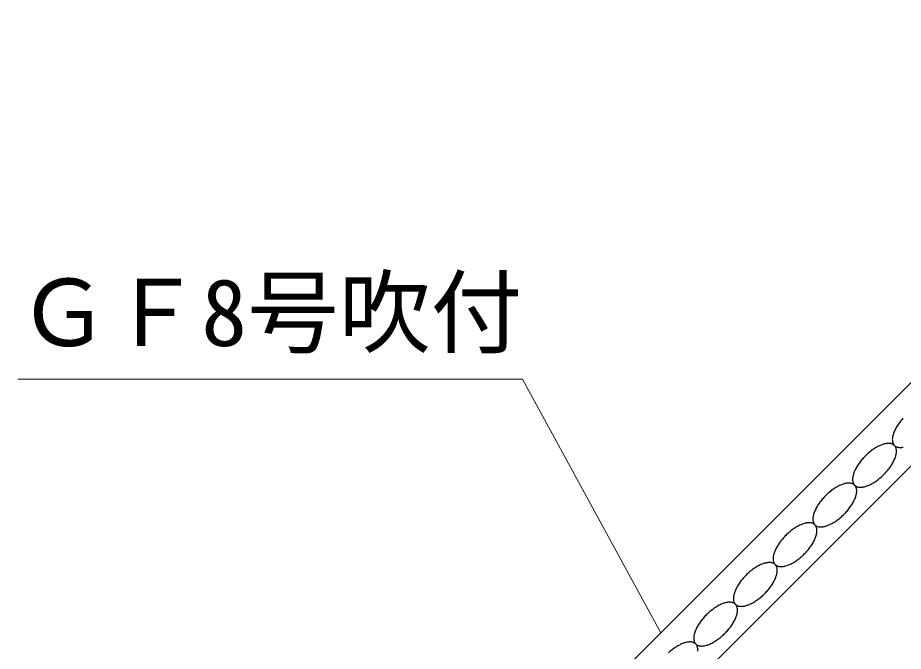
# Model space of a CAD drawing. Units: millimetres, scale not verified. Extents: x 200 to 8200, y 200 to 5825.
# Drawn here: x 1088 to 1764, y 2519 to 3002 of the extents above; entities that cross this region are included whole.
import ezdxf
from ezdxf.enums import TextEntityAlignment as Align

# ---------------------------------------------------------------- set-up
doc = ezdxf.new("R2010")
doc.units = ezdxf.units.MM
doc.header["$LTSCALE"] = 20
for name, color, linetype, lineweight in [('C-STR', 7, 'Continuous', 25), ('C-STR-DIM', 1, 'Continuous', 13), ('C-STR-HTXT', 1, 'Continuous', 13)]:
    doc.layers.add(name, color=color, linetype=linetype, lineweight=lineweight)
doc.styles.add('ＭＳ ゴシック', font='')
doc.styles.get('ＭＳ ゴシック').set_extended_font_data('MS Gothic')

msp = doc.modelspace()

# ---------------------------------------------------------------- linework, layer by layer
at = {"layer": 'C-STR'}
for p, q in [((1512.37, 2466.45), (2048.2, 3002.28)), ((1518.77, 2409.21), (2078.09, 2968.53))]:
    msp.add_line(p, q, dxfattribs=at)
for centre, radius, start, end in [((1795.95, 2667.2), 43.56, 139.69999, 142.11334), ((1797.11, 2666.21), 45.09, 137.33578, 139.69564), ((1785.99, 2673.83), 31.58, 150.06497, 153.0494), ((1789.12, 2672.01), 35.21, 147.26574, 150.04312), ((1791.89, 2670.22), 38.51, 144.63149, 147.24916), ((1794.19, 2668.57), 41.34, 142.12137, 144.61945), ((1769.38, 2679.97), 13.8, 168.63861, 173.80843), ((1772.39, 2679.34), 16.88, 164.04533, 168.56825), ((1775.68, 2678.38), 20.3, 159.98849, 163.98893), ((1779.13, 2677.1), 23.98, 156.36164, 159.94352), ((1782.61, 2675.56), 27.79, 153.07751, 156.32595), ((1758.93, 2647.62), 30.96, 116.92048, 119.96515), ((1757.22, 2651.02), 27.15, 113.6359, 116.96064), ((1755.72, 2654.51), 23.36, 110.0085, 113.68635), ((1754.49, 2657.94), 19.71, 105.95103, 110.07155), ((1753.59, 2661.19), 16.34, 101.35711, 106.02931), ((1753.02, 2664.14), 13.33, 96.09986, 101.4531), ((1752.76, 2666.7), 10.75, 90.03539, 96.21481), ((1752.78, 2668.82), 8.64, 83.01739, 90.16716), ((1753, 2670.44), 7, 74.93209, 83.157), ((1753.32, 2671.58), 5.82, 65.76084, 75.06021), ((1766.75, 2680.27), 11.15, 173.89547, 179.85433), ((1764.56, 2680.29), 8.96, 179.96028, 186.85517), ((1762.85, 2680.1), 7.24, 186.98011, 194.9308), ((1753.64, 2672.27), 5.06, 55.66004, 65.84881), ((1761.63, 2679.79), 5.98, 195.06964, 204.10931), ((1760.87, 2679.47), 5.16, 204.24753, 214.24363), ((1753.84, 2672.56), 4.71, 45.00911, 55.68086), ((1760.52, 2679.24), 4.74, 214.35516, 224.95487), ((1760.49, 2679.22), 4.71, 225.00911, 235.68086), ((1753.81, 2672.54), 4.74, 34.35516, 44.95487), ((1753.46, 2672.31), 5.16, 24.24753, 34.24363), ((1760.69, 2679.51), 5.06, 235.66004, 245.84881), ((1761.01, 2680.2), 5.82, 245.76084, 255.06021), ((1767.3, 2635.45), 45.77, 132.66333, 135.00218), ((1766.71, 2636.1), 44.89, 130.29907, 132.66951), ((1765.65, 2637.36), 43.24, 127.87759, 130.30908), ((1764.23, 2639.21), 40.9, 125.36733, 127.89186), ((1762.55, 2641.6), 37.98, 122.73288, 125.38647), ((1760.74, 2644.44), 34.62, 119.93338, 122.75776), ((1752.7, 2671.99), 5.98, 15.06964, 24.10931), ((1741.94, 2672.44), 16.88, 344.04533, 348.56825), ((1751.48, 2671.68), 7.24, 6.98011, 14.9308), ((1744.95, 2671.81), 13.8, 348.63861, 353.80843), ((1749.77, 2671.49), 8.96, 359.96028, 6.85517), ((1747.58, 2671.51), 11.15, 353.89547, 359.85433), ((1761.33, 2681.34), 7, 254.93209, 263.157), ((1761.55, 2682.96), 8.64, 263.01739, 270.16716), ((1761.57, 2685.08), 10.75, 270.03539, 276.21481), ((1761.31, 2687.64), 13.33, 276.09986, 281.4531), ((1761.59, 2639.91), 38.51, 144.63149, 147.24916), ((1763.89, 2638.27), 41.34, 142.12137, 144.61945), ((1765.64, 2636.89), 43.56, 139.69999, 142.11334), ((1766.8, 2635.91), 45.09, 137.33578, 139.69564), ((1767.35, 2635.4), 45.83, 134.99957, 137.33493), ((1725.21, 2679.77), 35.21, 327.26574, 330.04312), ((1728.34, 2677.95), 31.58, 330.06497, 333.0494), ((1731.72, 2676.22), 27.79, 333.07751, 336.32595), ((1735.2, 2674.68), 23.98, 336.36164, 339.94352), ((1738.65, 2673.4), 20.3, 339.98849, 343.98893), ((1745.38, 2648.08), 20.3, 159.98849, 163.98893), ((1748.83, 2646.8), 23.98, 156.36164, 159.94352), ((1752.31, 2645.26), 27.79, 153.07751, 156.32595), ((1755.68, 2643.53), 31.58, 150.06497, 153.0494), ((1758.82, 2641.71), 35.21, 147.26574, 150.04312), ((1716.68, 2686.08), 45.83, 314.99957, 317.33493), ((1717.22, 2685.57), 45.09, 317.33578, 319.69564), ((1718.38, 2684.58), 43.56, 319.69999, 322.11334), ((1720.14, 2683.21), 41.34, 322.12137, 324.61945), ((1722.44, 2681.56), 38.51, 324.63149, 327.24916), ((1736.44, 2649.96), 11.15, 173.89547, 179.85433), ((1734.25, 2649.99), 8.96, 179.96028, 186.85517), ((1732.54, 2649.8), 7.24, 186.98011, 194.9308), ((1739.08, 2649.66), 13.8, 168.63861, 173.80843), ((1731.32, 2649.49), 5.98, 195.06964, 204.10931), ((1742.09, 2649.04), 16.88, 164.04533, 168.56825), ((1723.29, 2677.04), 34.62, 299.93338, 302.75776), ((1721.48, 2679.88), 37.98, 302.73288, 305.38647), ((1719.8, 2682.26), 40.9, 305.36733, 307.89186), ((1718.37, 2684.12), 43.24, 307.87759, 310.30908), ((1717.31, 2685.38), 44.89, 310.29907, 312.66951), ((1716.72, 2686.03), 45.77, 312.66333, 315.00218), ((1735.35, 2607.05), 43.24, 127.87759, 130.30908), ((1733.92, 2608.91), 40.9, 125.36733, 127.89186), ((1732.24, 2611.29), 37.98, 122.73288, 125.38647), ((1730.44, 2614.13), 34.62, 119.93338, 122.75776), ((1728.62, 2617.31), 30.96, 116.92048, 119.96515), ((1726.92, 2620.72), 27.15, 113.6359, 116.96064), ((1725.41, 2624.2), 23.36, 110.0085, 113.68635), ((1724.19, 2627.63), 19.71, 105.95103, 110.07155), ((1723.28, 2630.88), 16.34, 101.35711, 106.02931), ((1722.71, 2633.84), 13.33, 96.09986, 101.4531), ((1722.46, 2636.4), 10.75, 90.03539, 96.21481), ((1722.48, 2638.51), 8.64, 83.01739, 90.16716), ((1722.69, 2640.14), 7, 74.93209, 83.157), ((1723.02, 2641.28), 5.82, 65.76084, 75.06021), ((1723.33, 2641.97), 5.06, 55.66004, 65.84881), ((1730.57, 2649.16), 5.16, 204.24753, 214.24363), ((1723.53, 2642.26), 4.71, 45.00911, 55.68086), ((1730.21, 2648.93), 4.74, 214.35516, 224.95487), ((1723.51, 2642.24), 4.74, 34.35516, 44.95487), ((1730.19, 2648.91), 4.71, 225.00911, 235.68086), ((1723.16, 2642.01), 5.16, 24.24753, 34.24363), ((1730.39, 2649.2), 5.06, 235.66004, 245.84881), ((1722.4, 2641.68), 5.98, 15.06964, 24.10931), ((1721.18, 2641.37), 7.24, 6.98011, 14.9308), ((1730.71, 2649.89), 5.82, 245.76084, 255.06021), ((1719.47, 2641.18), 8.96, 359.96028, 6.85517), ((1717.28, 2641.21), 11.15, 353.89547, 359.85433), ((1731.03, 2651.03), 7, 254.93209, 263.157), ((1731.24, 2652.66), 8.64, 263.01739, 270.16716), ((1731.26, 2654.77), 10.75, 270.03539, 276.21481), ((1731.01, 2657.34), 13.33, 276.09986, 281.4531), ((1730.44, 2660.29), 16.34, 281.35711, 286.02931), ((1729.53, 2663.54), 19.71, 285.95103, 290.07155), ((1728.31, 2666.97), 23.36, 290.0085, 293.68635), ((1726.8, 2670.45), 27.15, 293.6359, 296.96064), ((1725.1, 2673.86), 30.96, 296.92048, 299.96515), ((1735.34, 2606.59), 43.56, 139.69999, 142.11334), ((1736.5, 2605.6), 45.09, 137.33578, 139.69564), ((1737.05, 2605.09), 45.83, 134.99957, 137.33493), ((1737, 2605.14), 45.77, 132.66333, 135.00218), ((1736.41, 2605.79), 44.89, 130.29907, 132.66951), ((1701.41, 2645.91), 27.79, 333.07751, 336.32595), ((1704.9, 2644.37), 23.98, 336.36164, 339.94352), ((1708.35, 2643.1), 20.3, 339.98849, 343.98893), ((1711.63, 2642.13), 16.88, 344.04533, 348.56825), ((1714.64, 2641.51), 13.8, 348.63861, 353.80843), ((1725.38, 2613.22), 31.58, 150.06497, 153.0494), ((1728.51, 2611.4), 35.21, 147.26574, 150.04312), ((1731.28, 2609.61), 38.51, 144.63149, 147.24916), ((1733.58, 2607.96), 41.34, 142.12137, 144.61945), ((1689.83, 2652.9), 41.34, 322.12137, 324.61945), ((1692.14, 2651.26), 38.51, 324.63149, 327.24916), ((1694.91, 2649.47), 35.21, 327.26574, 330.04312), ((1698.04, 2647.65), 31.58, 330.06497, 333.0494), ((1708.77, 2619.36), 13.8, 168.63861, 173.80843), ((1711.78, 2618.73), 16.88, 164.04533, 168.56825), ((1715.07, 2617.77), 20.3, 159.98849, 163.98893), ((1718.52, 2616.49), 23.98, 156.36164, 159.94352), ((1722, 2614.95), 27.79, 153.07751, 156.32595), ((1687.01, 2655.07), 44.89, 310.29907, 312.66951), ((1686.42, 2655.72), 45.77, 312.66333, 315.00218), ((1686.37, 2655.77), 45.83, 314.99957, 317.33493), ((1686.92, 2655.27), 45.09, 317.33578, 319.69564), ((1688.08, 2654.28), 43.56, 319.69999, 322.11334), ((1698.32, 2587.01), 30.96, 116.92048, 119.96515), ((1696.61, 2590.41), 27.15, 113.6359, 116.96064), ((1695.11, 2593.9), 23.36, 110.0085, 113.68635), ((1693.88, 2597.33), 19.71, 105.95103, 110.07155), ((1692.98, 2600.58), 16.34, 101.35711, 106.02931), ((1692.41, 2603.53), 13.33, 96.09986, 101.4531), ((1692.16, 2606.1), 10.75, 90.03539, 96.21481), ((1692.17, 2608.21), 8.64, 83.01739, 90.16716), ((1692.39, 2609.83), 7, 74.93209, 83.157), ((1692.71, 2610.98), 5.82, 65.76084, 75.06021), ((1706.14, 2619.66), 11.15, 173.89547, 179.85433), ((1703.95, 2619.68), 8.96, 179.96028, 186.85517), ((1702.24, 2619.49), 7.24, 186.98011, 194.9308), ((1693.03, 2611.66), 5.06, 55.66004, 65.84881), ((1701.02, 2619.18), 5.98, 195.06964, 204.10931), ((1700.26, 2618.86), 5.16, 204.24753, 214.24363), ((1693.23, 2611.95), 4.71, 45.00911, 55.68086), ((1699.91, 2618.63), 4.74, 214.35516, 224.95487), ((1699.88, 2618.61), 4.71, 225.00911, 235.68086), ((1693.2, 2611.93), 4.74, 34.35516, 44.95487), ((1692.85, 2611.7), 5.16, 24.24753, 34.24363), ((1700.08, 2618.9), 5.06, 235.66004, 245.84881), ((1700.4, 2619.59), 5.82, 245.76084, 255.06021), ((1700.14, 2629.98), 16.34, 281.35711, 286.02931), ((1699.23, 2633.23), 19.71, 285.95103, 290.07155), ((1698, 2636.67), 23.36, 290.0085, 293.68635), ((1696.5, 2640.15), 27.15, 293.6359, 296.96064), ((1694.79, 2643.55), 30.96, 296.92048, 299.96515), ((1692.98, 2646.73), 34.62, 299.93338, 302.75776), ((1691.17, 2649.57), 37.98, 302.73288, 305.38647), ((1689.5, 2651.96), 40.9, 305.36733, 307.89186), ((1688.07, 2653.81), 43.24, 307.87759, 310.30908), ((1706.69, 2574.84), 45.77, 132.66333, 135.00218), ((1706.1, 2575.49), 44.89, 130.29907, 132.66951), ((1705.04, 2576.75), 43.24, 127.87759, 130.30908), ((1703.62, 2578.6), 40.9, 125.36733, 127.89186), ((1701.94, 2580.99), 37.98, 122.73288, 125.38647), ((1700.13, 2583.83), 34.62, 119.93338, 122.75776), ((1692.09, 2611.38), 5.98, 15.06964, 24.10931), ((1681.33, 2611.83), 16.88, 344.04533, 348.56825), ((1690.87, 2611.07), 7.24, 6.98011, 14.9308), ((1684.34, 2611.2), 13.8, 348.63861, 353.80843), ((1689.16, 2610.88), 8.96, 359.96028, 6.85517), ((1686.97, 2610.9), 11.15, 353.89547, 359.85433), ((1700.72, 2620.73), 7, 254.93209, 263.157), ((1700.94, 2622.35), 8.64, 263.01739, 270.16716), ((1700.96, 2624.47), 10.75, 270.03539, 276.21481), ((1700.71, 2627.03), 13.33, 276.09986, 281.4531), ((1700.98, 2579.3), 38.51, 144.63149, 147.24916), ((1703.28, 2577.66), 41.34, 142.12137, 144.61945), ((1705.03, 2576.28), 43.56, 139.69999, 142.11334), ((1706.19, 2575.3), 45.09, 137.33578, 139.69564), ((1706.74, 2574.79), 45.83, 134.99957, 137.33493), ((1664.6, 2619.16), 35.21, 327.26574, 330.04312), ((1667.74, 2617.34), 31.58, 330.06497, 333.0494), ((1671.11, 2615.61), 27.79, 333.07751, 336.32595), ((1674.59, 2614.07), 23.98, 336.36164, 339.94352), ((1678.04, 2612.79), 20.3, 339.98849, 343.98893), ((1684.77, 2587.47), 20.3, 159.98849, 163.98893), ((1688.22, 2586.19), 23.98, 156.36164, 159.94352), ((1691.7, 2584.65), 27.79, 153.07751, 156.32595), ((1695.07, 2582.92), 31.58, 150.06497, 153.0494), ((1698.21, 2581.1), 35.21, 147.26574, 150.04312), ((1656.07, 2625.47), 45.83, 314.99957, 317.33493), ((1656.61, 2624.96), 45.09, 317.33578, 319.69564), ((1657.77, 2623.97), 43.56, 319.69999, 322.11334), ((1659.53, 2622.6), 41.34, 322.12137, 324.61945), ((1661.83, 2620.95), 38.51, 324.63149, 327.24916), ((1675.83, 2589.36), 11.15, 173.89547, 179.85433), ((1673.64, 2589.38), 8.96, 179.96028, 186.85517), ((1678.47, 2589.05), 13.8, 168.63861, 173.80843), ((1671.94, 2589.19), 7.24, 186.98011, 194.9308), ((1681.48, 2588.43), 16.88, 164.04533, 168.56825), ((1670.72, 2588.88), 5.98, 195.06964, 204.10931), ((1662.68, 2616.43), 34.62, 299.93338, 302.75776), ((1660.87, 2619.27), 37.98, 302.73288, 305.38647), ((1659.19, 2621.66), 40.9, 305.36733, 307.89186), ((1657.76, 2623.51), 43.24, 307.87759, 310.30908), ((1656.71, 2624.77), 44.89, 310.29907, 312.66951), ((1656.11, 2625.42), 45.77, 312.66333, 315.00218), ((1674.74, 2546.45), 43.24, 127.87759, 130.30908), ((1673.31, 2548.3), 40.9, 125.36733, 127.89186), ((1671.63, 2550.68), 37.98, 122.73288, 125.38647), ((1669.83, 2553.52), 34.62, 119.93338, 122.75776), ((1668.01, 2556.7), 30.96, 116.92048, 119.96515), ((1666.31, 2560.11), 27.15, 113.6359, 116.96064), ((1664.81, 2563.59), 23.36, 110.0085, 113.68635), ((1663.58, 2567.02), 19.71, 105.95103, 110.07155), ((1662.67, 2570.27), 16.34, 101.35711, 106.02931), ((1662.1, 2573.23), 13.33, 96.09986, 101.4531), ((1661.85, 2575.79), 10.75, 90.03539, 96.21481), ((1661.87, 2577.9), 8.64, 83.01739, 90.16716), ((1662.09, 2579.53), 7, 74.93209, 83.157), ((1662.41, 2580.67), 5.82, 65.76084, 75.06021), ((1662.72, 2581.36), 5.06, 55.66004, 65.84881), ((1669.96, 2588.55), 5.16, 204.24753, 214.24363), ((1662.92, 2581.65), 4.71, 45.00911, 55.68086), ((1669.61, 2588.32), 4.74, 214.35516, 224.95487), ((1662.9, 2581.63), 4.74, 34.35516, 44.95487), ((1669.58, 2588.3), 4.71, 225.00911, 235.68086), ((1662.55, 2581.4), 5.16, 24.24753, 34.24363), ((1669.78, 2588.6), 5.06, 235.66004, 245.84881), ((1661.79, 2581.07), 5.98, 15.06964, 24.10931), ((1660.57, 2580.76), 7.24, 6.98011, 14.9308), ((1670.1, 2589.28), 5.82, 245.76084, 255.06021), ((1658.86, 2580.57), 8.96, 359.96028, 6.85517), ((1656.67, 2580.6), 11.15, 353.89547, 359.85433), ((1670.42, 2590.42), 7, 254.93209, 263.157), ((1670.63, 2592.05), 8.64, 263.01739, 270.16716), ((1670.65, 2594.16), 10.75, 270.03539, 276.21481), ((1670.4, 2596.73), 13.33, 276.09986, 281.4531), ((1669.83, 2599.68), 16.34, 281.35711, 286.02931), ((1668.92, 2602.93), 19.71, 285.95103, 290.07155), ((1667.7, 2606.36), 23.36, 290.0085, 293.68635), ((1666.2, 2609.85), 27.15, 293.6359, 296.96064), ((1664.49, 2613.25), 30.96, 296.92048, 299.96515), ((1674.73, 2545.98), 43.56, 139.69999, 142.11334), ((1675.89, 2544.99), 45.09, 137.33578, 139.69564), ((1676.44, 2544.49), 45.83, 134.99957, 137.33493), ((1676.39, 2544.54), 45.77, 132.66333, 135.00218), ((1675.8, 2545.18), 44.89, 130.29907, 132.66951), ((1640.81, 2585.3), 27.79, 333.07751, 336.32595), ((1644.29, 2583.76), 23.98, 336.36164, 339.94352), ((1647.74, 2582.49), 20.3, 339.98849, 343.98893), ((1651.02, 2581.53), 16.88, 344.04533, 348.56825), ((1654.03, 2580.9), 13.8, 348.63861, 353.80843), ((1661.39, 2554.34), 27.79, 153.07751, 156.32595), ((1664.77, 2552.61), 31.58, 150.06497, 153.0494), ((1667.9, 2550.79), 35.21, 147.26574, 150.04312), ((1670.67, 2549), 38.51, 144.63149, 147.24916), ((1672.97, 2547.35), 41.34, 142.12137, 144.61945), ((1627.47, 2593.67), 43.56, 319.69999, 322.11334), ((1629.22, 2592.3), 41.34, 322.12137, 324.61945), ((1631.53, 2590.65), 38.51, 324.63149, 327.24916), ((1634.3, 2588.86), 35.21, 327.26574, 330.04312), ((1637.43, 2587.04), 31.58, 330.06497, 333.0494), ((1645.53, 2559.05), 11.15, 173.89547, 179.85433), ((1648.16, 2558.75), 13.8, 168.63861, 173.80843), ((1651.17, 2558.12), 16.88, 164.04533, 168.56825), ((1654.46, 2557.16), 20.3, 159.98849, 163.98893), ((1657.91, 2555.88), 23.98, 156.36164, 159.94352), ((1627.46, 2593.2), 43.24, 307.87759, 310.30908), ((1626.4, 2594.46), 44.89, 310.29907, 312.66951), ((1625.81, 2595.11), 45.77, 312.66333, 315.00218), ((1625.76, 2595.16), 45.83, 314.99957, 317.33493), ((1626.31, 2594.66), 45.09, 317.33578, 319.69564), ((1637.71, 2526.4), 30.96, 116.92048, 119.96515), ((1636, 2529.8), 27.15, 113.6359, 116.96064), ((1634.5, 2533.29), 23.36, 110.0085, 113.68635), ((1633.27, 2536.72), 19.71, 105.95103, 110.07155), ((1632.37, 2539.97), 16.34, 101.35711, 106.02931), ((1631.8, 2542.92), 13.33, 96.09986, 101.4531), ((1631.55, 2545.49), 10.75, 90.03539, 96.21481), ((1631.56, 2547.6), 8.64, 83.01739, 90.16716), ((1631.78, 2549.23), 7, 74.93209, 83.157), ((1632.1, 2550.37), 5.82, 65.76084, 75.06021), ((1643.34, 2559.07), 8.96, 179.96028, 186.85517), ((1641.63, 2558.88), 7.24, 186.98011, 194.9308), ((1632.42, 2551.05), 5.06, 55.66004, 65.84881), ((1640.41, 2558.57), 5.98, 195.06964, 204.10931), ((1639.65, 2558.25), 5.16, 204.24753, 214.24363), ((1632.62, 2551.34), 4.71, 45.00911, 55.68086), ((1639.3, 2558.02), 4.74, 214.35516, 224.95487), ((1632.59, 2551.32), 4.74, 34.35516, 44.95487), ((1639.27, 2558), 4.71, 225.00911, 235.68086), ((1632.24, 2551.1), 5.16, 24.24753, 34.24363), ((1639.48, 2558.29), 5.06, 235.66004, 245.84881), ((1639.79, 2558.98), 5.82, 245.76084, 255.06021), ((1640.11, 2560.12), 7, 254.93209, 263.157), ((1640.1, 2566.42), 13.33, 276.09986, 281.4531), ((1639.53, 2569.37), 16.34, 281.35711, 286.02931), ((1638.62, 2572.62), 19.71, 285.95103, 290.07155), ((1637.39, 2576.06), 23.36, 290.0085, 293.68635), ((1635.89, 2579.54), 27.15, 293.6359, 296.96064), ((1634.18, 2582.94), 30.96, 296.92048, 299.96515), ((1632.37, 2586.13), 34.62, 299.93338, 302.75776), ((1630.57, 2588.96), 37.98, 302.73288, 305.38647), ((1628.89, 2591.35), 40.9, 305.36733, 307.89186), ((1646.13, 2514.18), 45.83, 134.99957, 137.33493), ((1646.09, 2514.23), 45.77, 132.66333, 135.00218), ((1645.49, 2514.88), 44.89, 130.29907, 132.66951), ((1644.43, 2516.14), 43.24, 127.87759, 130.30908), ((1643.01, 2517.99), 40.9, 125.36733, 127.89186), ((1641.33, 2520.38), 37.98, 122.73288, 125.38647), ((1639.52, 2523.22), 34.62, 119.93338, 122.75776), ((1617.43, 2552.18), 20.3, 339.98849, 343.98893), ((1631.48, 2550.77), 5.98, 15.06964, 24.10931), ((1620.72, 2551.22), 16.88, 344.04533, 348.56825), ((1630.26, 2550.46), 7.24, 6.98011, 14.9308), ((1623.73, 2550.59), 13.8, 348.63861, 353.80843), ((1626.36, 2550.29), 11.15, 353.89547, 359.85433), ((1628.56, 2550.27), 8.96, 359.96028, 6.85517), ((1640.33, 2561.74), 8.64, 263.01739, 270.16716), ((1640.35, 2563.86), 10.75, 270.03539, 276.21481), ((1640.37, 2518.69), 38.51, 144.63149, 147.24916), ((1642.67, 2517.05), 41.34, 142.12137, 144.61945), ((1644.43, 2515.67), 43.56, 139.69999, 142.11334), ((1645.58, 2514.69), 45.09, 137.33578, 139.69564), ((1603.99, 2558.55), 35.21, 327.26574, 330.04312), ((1607.13, 2556.73), 31.58, 330.06497, 333.0494), ((1610.5, 2555), 27.79, 333.07751, 336.32595), ((1613.98, 2553.46), 23.98, 336.36164, 339.94352), ((1624.16, 2526.86), 20.3, 159.98849, 163.98893), ((1627.61, 2525.58), 23.98, 156.36164, 159.94352), ((1631.09, 2524.04), 27.79, 153.07751, 156.32595), ((1634.46, 2522.31), 31.58, 150.06497, 153.0494), ((1637.6, 2520.49), 35.21, 147.26574, 150.04312), ((1595.46, 2564.86), 45.83, 314.99957, 317.33493), ((1596.01, 2564.35), 45.09, 317.33578, 319.69564), ((1597.16, 2563.36), 43.56, 319.69999, 322.11334), ((1598.92, 2561.99), 41.34, 322.12137, 324.61945), ((1601.22, 2560.35), 38.51, 324.63149, 327.24916), ((1613.03, 2528.77), 8.96, 179.96028, 186.85517), ((1615.23, 2528.75), 11.15, 173.89547, 179.85433), ((1617.86, 2528.44), 13.8, 168.63861, 173.80843), ((1611.33, 2528.58), 7.24, 186.98011, 194.9308), ((1620.87, 2527.82), 16.88, 164.04533, 168.56825), ((1610.11, 2528.27), 5.98, 195.06964, 204.10931), ((1602.07, 2555.82), 34.62, 299.93338, 302.75776), ((1600.26, 2558.66), 37.98, 302.73288, 305.38647), ((1598.58, 2561.05), 40.9, 305.36733, 307.89186), ((1597.16, 2562.9), 43.24, 307.87759, 310.30908), ((1596.1, 2564.16), 44.89, 310.29907, 312.66951), ((1595.5, 2564.81), 45.77, 312.66333, 315.00218), ((1614.13, 2485.84), 43.24, 127.87759, 130.30908), ((1612.7, 2487.69), 40.9, 125.36733, 127.89186), ((1611.02, 2490.07), 37.98, 122.73288, 125.38647), ((1609.22, 2492.91), 34.62, 119.93338, 122.75776), ((1607.4, 2496.1), 30.96, 116.92048, 119.96515), ((1605.7, 2499.5), 27.15, 113.6359, 116.96064), ((1604.2, 2502.98), 23.36, 110.0085, 113.68635), ((1602.97, 2506.41), 19.71, 105.95103, 110.07155), ((1602.06, 2509.66), 16.34, 101.35711, 106.02931), ((1601.49, 2512.62), 13.33, 96.09986, 101.4531), ((1601.24, 2515.18), 10.75, 90.03539, 96.21481), ((1601.26, 2517.29), 8.64, 83.01739, 90.16716), ((1601.48, 2518.92), 7, 74.93209, 83.157), ((1601.8, 2520.06), 5.82, 65.76084, 75.06021), ((1602.11, 2520.75), 5.06, 55.66004, 65.84881), ((1609.35, 2527.94), 5.16, 204.24753, 214.24363), ((1602.32, 2521.04), 4.71, 45.00911, 55.68086), ((1609, 2527.71), 4.74, 214.35516, 224.95487), ((1608.97, 2527.7), 4.71, 225.00911, 235.68086), ((1602.29, 2521.02), 4.74, 34.35516, 44.95487), ((1601.94, 2520.79), 5.16, 24.24753, 34.24363), ((1609.17, 2527.99), 5.06, 235.66004, 245.84881), ((1601.18, 2520.46), 5.98, 15.06964, 24.10931), ((1599.96, 2520.15), 7.24, 6.98011, 14.9308), ((1609.49, 2528.67), 5.82, 245.76084, 255.06021), ((1598.25, 2519.97), 8.96, 359.96028, 6.85517), ((1596.06, 2519.99), 11.15, 353.89547, 359.85433), ((1609.81, 2529.81), 7, 254.93209, 263.157), ((1610.03, 2531.44), 8.64, 263.01739, 270.16716), ((1610.04, 2533.55), 10.75, 270.03539, 276.21481), ((1609.79, 2536.12), 13.33, 276.09986, 281.4531), ((1609.22, 2539.07), 16.34, 281.35711, 286.02931), ((1608.32, 2542.32), 19.71, 285.95103, 290.07155), ((1607.09, 2545.75), 23.36, 290.0085, 293.68635), ((1605.59, 2549.24), 27.15, 293.6359, 296.96064), ((1603.88, 2552.64), 30.96, 296.92048, 299.96515), ((1615.19, 2484.58), 44.89, 130.29907, 132.66951)]:
    msp.add_arc(centre, radius, start, end, dxfattribs=at)
at = {"layer": 'C-STR-HTXT'}
for p, q in [((1088.48, 2726.41), (1473.48, 2726.41)), ((1473.48, 2726.41), (1578.93, 2533.01))]:
    msp.add_line(p, q, dxfattribs=at)

# ---------------------------------------------------------------- texts
at = {"layer": 'C-STR-DIM', "color": 7, "style": 'ＭＳ ゴシック'}
msp.add_text('ＧＦ8号吹付', height=51.32, dxfattribs=at).set_placement((1088.48, 2736.41), align=Align.BOTTOM_LEFT)

doc.saveas('drawing.dxf')
